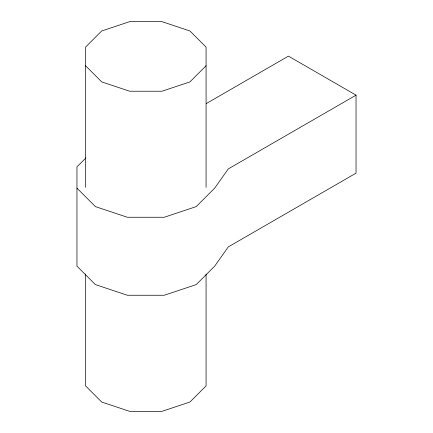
<?xml version="1.0" encoding="UTF-8"?>
<svg xmlns="http://www.w3.org/2000/svg" width="433" height="433" viewBox="0 0 433 433"><rect width="100%" height="100%" fill="white"/><g stroke="black" fill="none" stroke-linecap="round" stroke-linejoin="round"><path stroke-width="0.65" d="M85.951 157.861L76.96 166.851L76.96 266.149L95.412 284.6L127.367 295.252L164.269 295.252L196.225 284.6L214.676 266.149L228.272 246.918L356.04 173.151L356.04 95.157L288.443 56.133L206.184 103.622M206.07 65.756L189.925 81.902L161.964 91.222L129.673 91.222L101.712 81.902L85.566 65.756M356.04 95.157L228.272 168.924L214.676 188.155L196.225 206.606L164.269 217.258L127.367 217.258L95.412 206.606L76.96 188.155M206.07 187.327L206.07 47.116L189.925 30.97L161.964 21.65L129.673 21.65L101.712 30.97L85.566 47.116L85.566 187.327M206.07 274.04L206.07 385.884L189.925 402.03L161.964 411.35L129.673 411.35L101.712 402.03L85.566 385.884L85.566 274.04"/></g></svg>
